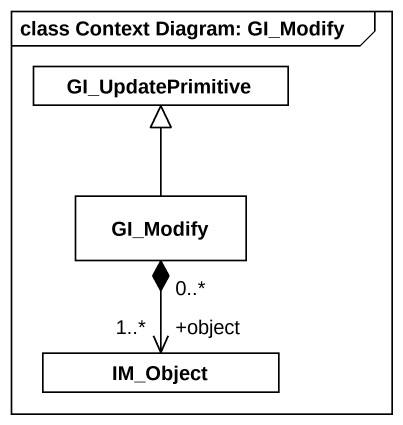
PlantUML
@startuml
mainframe class Context Diagram: GI_Modify
hide circle
hide empty members
class GI_UpdatePrimitive
class GI_Modify
class IM_Object
GI_Modify -up-|> GI_UpdatePrimitive
GI_Modify "0..*" *--> "+object\n1..*" IM_Object
@enduml
